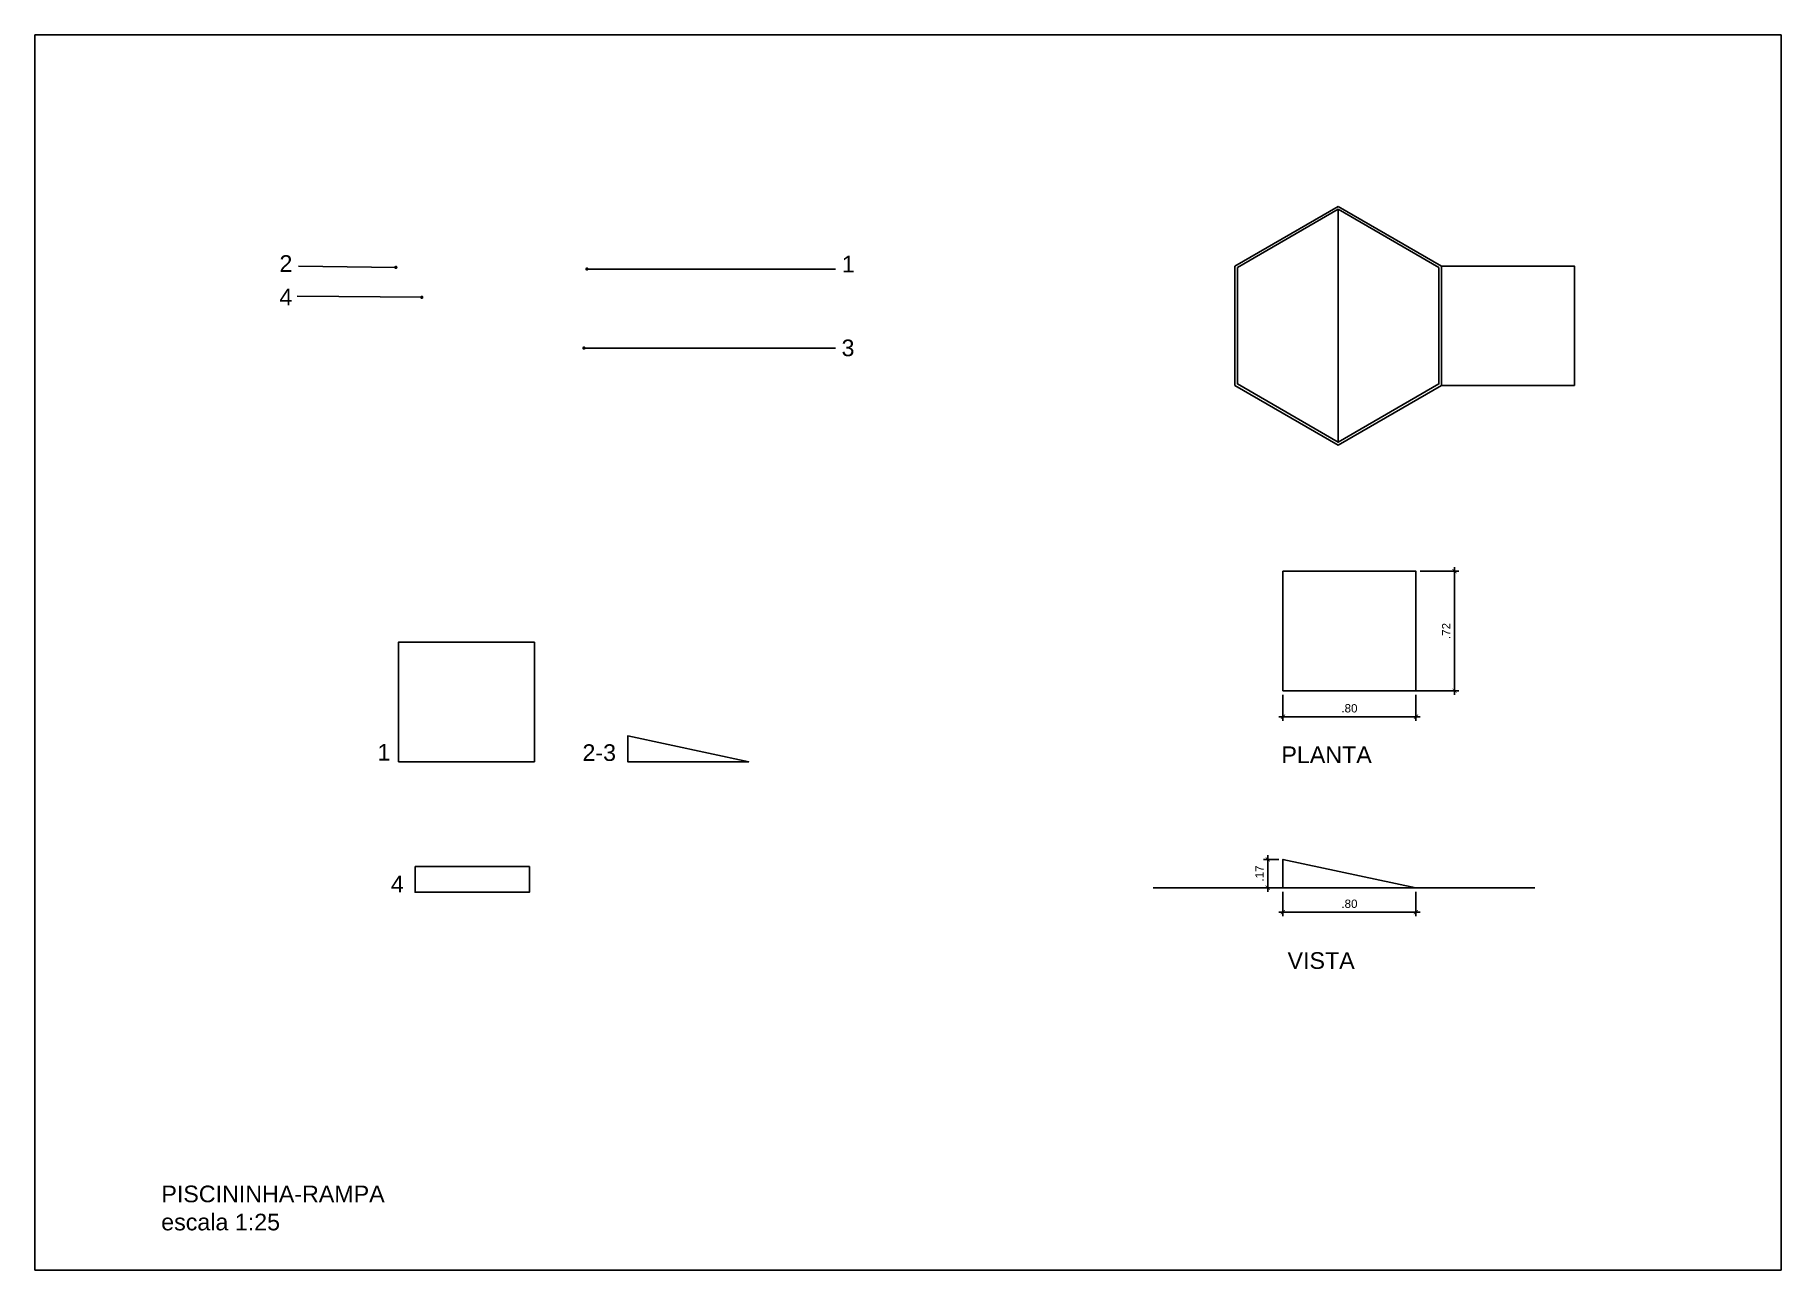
# Model space of a CAD drawing. Header units: metres. Extents: x 0.2 to 73.1, y 0.2 to 38.5.
# Drawn here: x 0.21 to 10.71, y 0.21 to 7.64 of the extents above; entities outside this region: 5.
import ezdxf

# ---------------------------------------------------------------- set-up
doc = ezdxf.new("R2010")
doc.units = ezdxf.units.M
doc.header["$LTSCALE"] = 0.05
doc.header["$MEASUREMENT"] = 0
for name, color, linetype in [('2D-CHAMADAS', 7, 'Continuous'), ('AR-MOBILIARIO', 7, 'Continuous'), ('FLIP_COTA', 1, 'Continuous'), ('FLIP_TXT_02', 2, 'Continuous'), ('UR-CALÇADAS', 7, 'Continuous')]:
    doc.layers.add(name, color=color, linetype=linetype)
doc.styles.add('080-ARIAL-100', font='arial.ttf', dxfattribs={"height": 0.175})
doc.styles.add('Arial', font='arial.ttf')
doc.dimstyles.new('PADR025', dxfattribs={"dimscale": 0, "dimtxt": 0.05, "dimasz": 0.025, "dimexe": 0.025, "dimexo": 0.025, "dimgap": 0.025, "dimtad": 1, "dimzin": 5, "dimdsep": 46, "dimtxsty": 'Arial', "dimblk1": 'ARCHTICK', "dimblk2": 'ARCHTICK', "dimsah": 1, "dimcen": 0.025, "dimdle": 0.025, "dimclrd": 12, "dimclre": 12, "dimclrt": 12, "dimadec": 0, "dimazin": 0, "dimtfac": 1, "dimtix": 1, "dimtmove": 2, "dimatfit": 3, "dimldrblk": 'ORIGIN', "dimfxl": 0.05, "dimtolj": 1, "dimtzin": 5, "dimarcsym": 0})
pattern_1 = [(10, (0, 0), (-0.01562834, 0.0886327), [])]

# ---------------------------------------------------------------- blocks, each defined once
blk = doc.blocks.new('_ArchTick')
at = {"color": 0, "linetype": 'ByBlock', "const_width": 0.15}
blk.add_lwpolyline([(-0.5, -0.5), (0.5, 0.5)], dxfattribs=at)
blk = doc.blocks.new('*D225')
at = {"layer": 'DEFPOINTS', "color": 0, "ltscale": 10, "transparency": 16777216}
for p in [(7.718, 2.512), (8.518, 2.512), (8.518, 2.365)]:
    blk.add_point(p, dxfattribs=at)
at = {"layer": 'FLIP_COTA', "color": 12, "lineweight": -2, "ltscale": 10, "transparency": 16777216}
for p, q in [((7.718, 2.487), (7.718, 2.34)), ((8.518, 2.487), (8.518, 2.34)), ((7.693, 2.365), (8.543, 2.365))]:
    blk.add_line(p, q, dxfattribs=at)
at = {"layer": 'FLIP_COTA', "color": 12, "lineweight": -2, "ltscale": 10, "transparency": 16777216, "xscale": 0.025, "yscale": 0.025, "zscale": 0.025, "rotation": 180}
blk.add_blockref('_ArchTick', (7.718, 2.365), dxfattribs=at)
at = {"layer": 'FLIP_COTA', "color": 12, "lineweight": -2, "ltscale": 10, "transparency": 16777216, "xscale": 0.025, "yscale": 0.025, "zscale": 0.025}
blk.add_blockref('_ArchTick', (8.518, 2.365), dxfattribs=at)
at = {"layer": 'FLIP_COTA', "color": 12, "ltscale": 10, "transparency": 16777216, "insert": (8.118, 2.415), "char_height": 0.05, "attachment_point": 5, "style": 'Arial'}
blk.add_mtext('\\A1;.80', dxfattribs=at)
blk = doc.blocks.new('_Origin')
at = {"color": 0, "linetype": 'ByBlock', "lineweight": -2}
blk.add_line((0, 0), (-1, 0), dxfattribs=at)
blk.add_circle((0, 0), 0.5, dxfattribs=at)
blk = doc.blocks.new('*D226')
at = {"layer": 'DEFPOINTS', "color": 0, "ltscale": 10, "transparency": 16777216}
for p in [(7.718, 3.696), (8.518, 3.696), (8.518, 3.54)]:
    blk.add_point(p, dxfattribs=at)
at = {"layer": 'FLIP_COTA', "color": 12, "lineweight": -2, "ltscale": 10, "transparency": 16777216}
for p, q in [((7.718, 3.671), (7.718, 3.515)), ((8.518, 3.671), (8.518, 3.515)), ((7.693, 3.54), (8.543, 3.54))]:
    blk.add_line(p, q, dxfattribs=at)
at = {"layer": 'FLIP_COTA', "color": 12, "lineweight": -2, "ltscale": 10, "transparency": 16777216, "xscale": 0.025, "yscale": 0.025, "zscale": 0.025, "rotation": 180}
blk.add_blockref('_ArchTick', (7.718, 3.54), dxfattribs=at)
at = {"layer": 'FLIP_COTA', "color": 12, "lineweight": -2, "ltscale": 10, "transparency": 16777216, "xscale": 0.025, "yscale": 0.025, "zscale": 0.025}
blk.add_blockref('_ArchTick', (8.518, 3.54), dxfattribs=at)
at = {"layer": 'FLIP_COTA', "color": 12, "ltscale": 10, "transparency": 16777216, "insert": (8.118, 3.59), "char_height": 0.05, "attachment_point": 5, "style": 'Arial'}
blk.add_mtext('\\A1;.80', dxfattribs=at)
blk = doc.blocks.new('*D227')
at = {"layer": 'DEFPOINTS', "color": 0, "ltscale": 10, "transparency": 16777216}
for p in [(8.518, 4.414), (8.75, 4.414), (8.493, 3.696)]:
    blk.add_point(p, dxfattribs=at)
at = {"layer": 'FLIP_COTA', "color": 12, "lineweight": -2, "ltscale": 10, "transparency": 16777216}
for p, q in [((8.543, 4.414), (8.775, 4.414)), ((8.75, 3.671), (8.75, 4.439)), ((8.518, 3.696), (8.775, 3.696))]:
    blk.add_line(p, q, dxfattribs=at)
at = {"layer": 'FLIP_COTA', "color": 12, "lineweight": -2, "ltscale": 10, "transparency": 16777216, "xscale": 0.025, "yscale": 0.025, "zscale": 0.025}
for p, rotation in [((8.75, 4.414), 90), ((8.75, 3.696), 270)]:
    blk.add_blockref('_ArchTick', p, dxfattribs=dict(at, rotation=rotation))
at = {"layer": 'FLIP_COTA', "color": 12, "ltscale": 10, "transparency": 16777216, "insert": (8.7, 4.055), "char_height": 0.05, "attachment_point": 5, "rotation": 90, "style": 'Arial'}
blk.add_mtext('\\A1;.72', dxfattribs=at)
blk = doc.blocks.new('*D228')
at = {"layer": 'DEFPOINTS', "color": 0, "ltscale": 10, "transparency": 16777216}
for p in [(7.627, 2.682), (7.718, 2.682), (7.718, 2.512)]:
    blk.add_point(p, dxfattribs=at)
at = {"layer": 'FLIP_COTA', "color": 12, "lineweight": -2, "ltscale": 10, "transparency": 16777216}
for p, q in [((7.693, 2.682), (7.602, 2.682)), ((7.627, 2.487), (7.627, 2.707)), ((7.693, 2.512), (7.602, 2.512))]:
    blk.add_line(p, q, dxfattribs=at)
at = {"layer": 'FLIP_COTA', "color": 12, "lineweight": -2, "ltscale": 10, "transparency": 16777216, "xscale": 0.025, "yscale": 0.025, "zscale": 0.025}
for p, rotation in [((7.627, 2.682), 90), ((7.627, 2.512), 270)]:
    blk.add_blockref('_ArchTick', p, dxfattribs=dict(at, rotation=rotation))
at = {"layer": 'FLIP_COTA', "color": 12, "ltscale": 10, "transparency": 16777216, "insert": (7.577, 2.597), "char_height": 0.05, "attachment_point": 5, "rotation": 90, "style": 'Arial'}
blk.add_mtext('\\A1;.17', dxfattribs=at)

msp = doc.modelspace()

# ---------------------------------------------------------------- hatches: boundary and pattern name
at = {"layer": 'AR-MOBILIARIO', "linetype": 'Continuous', "lineweight": 0, "true_color": 0x5d5d5d}
h = msp.add_hatch(dxfattribs=at)
h.set_pattern_fill('MADEIRA_1', color=251, style=0, pattern_type=2)
h.set_pattern_definition(pattern_1)
h.paths.add_polyline_path([(35.991, 24.851), (35.978, 24.867), (35.532, 24.762), (35.533, 24.751), (35.539, 24.746), (35.547, 24.747)])
h = msp.add_hatch(dxfattribs=at)
h.set_pattern_fill('MADEIRA_1', color=251, style=0, pattern_type=2)
h.set_pattern_definition(pattern_1)
h.paths.add_polyline_path([(35.53, 24.777), (35.537, 24.764), (35.544, 24.765)])
h = msp.add_hatch(dxfattribs=at)
h.set_pattern_fill('MADEIRA_1', color=251, style=0, pattern_type=2)
h.set_pattern_definition(pattern_1)
h.paths.add_polyline_path([(35.532, 24.762), (35.537, 24.764), (35.53, 24.777)])
h = msp.add_hatch(dxfattribs=at)
h.set_pattern_fill('MADEIRA_1', color=251, style=0, pattern_type=2)
h.set_pattern_definition(pattern_1)
h.paths.add_polyline_path([(35.863, 24.471), (35.865, 24.493), (35.858, 24.499), (35.841, 24.489)])
at = {"layer": 'UR-CALÇADAS', "linetype": 'Continuous', "lineweight": 0, "true_color": 0x55697f}
msp.add_hatch(color=147, dxfattribs=at).paths.add_polyline_path([(73.119, 38.452), (73.103, 38.424, 0.005311)])

# ---------------------------------------------------------------- linework, layer by layer
at = {"layer": '2D-CHAMADAS', "color": 2}
for p, q in [((7.429, 6.249), (8.05, 6.607)), ((7.444, 6.24), (8.05, 6.59)), ((8.05, 5.19), (8.05, 6.59))]:
    msp.add_line(p, q, dxfattribs=at)
at = {"layer": '2D-CHAMADAS', "color": 1}
for p, q in [((1.799, 6.248), (2.384, 6.241)), ((3.533, 6.231), (5.027, 6.231)), ((1.791, 6.067), (2.54, 6.061)), ((3.515, 5.756), (5.027, 5.756))]:
    msp.add_line(p, q, dxfattribs=at)
at = {"layer": '2D-CHAMADAS', "color": 4}
msp.add_line((6.937, 2.512), (9.232, 2.512), dxfattribs=at)
at = {"layer": '2D-CHAMADAS', "color": 2}
for points in [[(8.05, 6.607), (8.671, 6.249), (8.671, 5.531), (8.05, 5.173), (7.429, 5.531), (7.429, 6.249)], [(8.05, 6.59), (8.656, 6.24), (8.656, 5.54), (8.05, 5.19), (7.444, 5.54), (7.444, 6.24)], [(3.778, 3.269), (3.778, 3.424), (4.506, 3.269), (3.778, 3.269), (4.506, 3.269)], [(7.718, 2.512), (7.718, 2.682), (8.518, 2.512), (7.718, 2.512)]]:
    msp.add_lwpolyline(points, dxfattribs=at)
at = {"layer": '2D-CHAMADAS', "color": 1, "const_width": 0.01}
for points in [[(2.379, 6.241, 1), (2.389, 6.241, 1)], [(3.528, 6.231, 1), (3.538, 6.231, 1)], [(2.535, 6.061, 1), (2.545, 6.061, 1)], [(3.51, 5.756, 1), (3.52, 5.756, 1)]]:
    msp.add_lwpolyline(points, format="xyb", close=True, dxfattribs=at)
at = {"layer": '2D-CHAMADAS', "color": 2}
for points in [[(8.671, 5.531), (9.471, 5.531), (9.471, 6.249), (8.671, 6.249)], [(7.718, 3.696), (8.518, 3.696), (8.518, 4.414), (7.718, 4.414)], [(2.399, 3.269), (3.217, 3.269), (3.217, 3.987), (2.399, 3.987)], [(2.5, 2.639), (2.5, 2.484), (3.187, 2.484), (3.187, 2.639)]]:
    msp.add_lwpolyline(points, close=True, dxfattribs=at)
at = {"layer": 'DEFPOINTS'}
msp.add_lwpolyline([(0.214, 0.213), (10.714, 0.213), (10.714, 7.638), (0.214, 7.638)], close=True, dxfattribs=at)

# ---------------------------------------------------------------- texts
at = {"layer": 'FLIP_TXT_02', "char_height": 0.1, "width": 3.9314, "attachment_point": 1, "style": '080-ARIAL-100'}
for s, insert in [('2 ', (1.684, 6.314)), ('1', (5.066, 6.311)), ('4 ', (1.684, 6.113)), ('3 ', (5.064, 5.807)), ('1', (2.274, 3.376)), ('2-3', (3.506, 3.374)), ('PLANTA', (7.709, 3.361)), ('4', (2.354, 2.584)), ('VISTA ', (7.746, 2.124)), ('PISCININHA-RAMPA', (0.974, 0.721)), ('escala 1:25', (0.973, 0.552))]:
    msp.add_mtext(s, dxfattribs=dict(at, insert=insert))

# ---------------------------------------------------------------- dimensions: what is measured, and where the dimension line sits
at = {"layer": 'FLIP_COTA', "ltscale": 10}
for base, p1, p2, picture, middle in [((8.75, 4.414), (8.493, 3.696), (8.518, 4.414), '*D227', (8.7, 4.055)), ((7.627, 2.682), (7.718, 2.512), (7.718, 2.682), '*D228', (7.577, 2.597))]:
    dim = msp.add_linear_dim(base=base, p1=p1, p2=p2, angle=90, dimstyle='PADR025', override={"dimscale": 1}, dxfattribs=at)
    dim.commit()
    dim.dimension.update_dxf_attribs({"geometry": picture, "text_midpoint": middle})
for base, p1, p2, picture, middle in [((8.518, 3.54), (7.718, 3.696), (8.518, 3.696), '*D226', (8.118, 3.59)), ((8.518, 2.365), (7.718, 2.512), (8.518, 2.512), '*D225', (8.118, 2.415))]:
    dim = msp.add_linear_dim(base=base, p1=p1, p2=p2, dimstyle='PADR025', override={"dimscale": 1}, dxfattribs=at)
    dim.commit()
    dim.dimension.update_dxf_attribs({"geometry": picture, "text_midpoint": middle})

doc.saveas('drawing.dxf')
